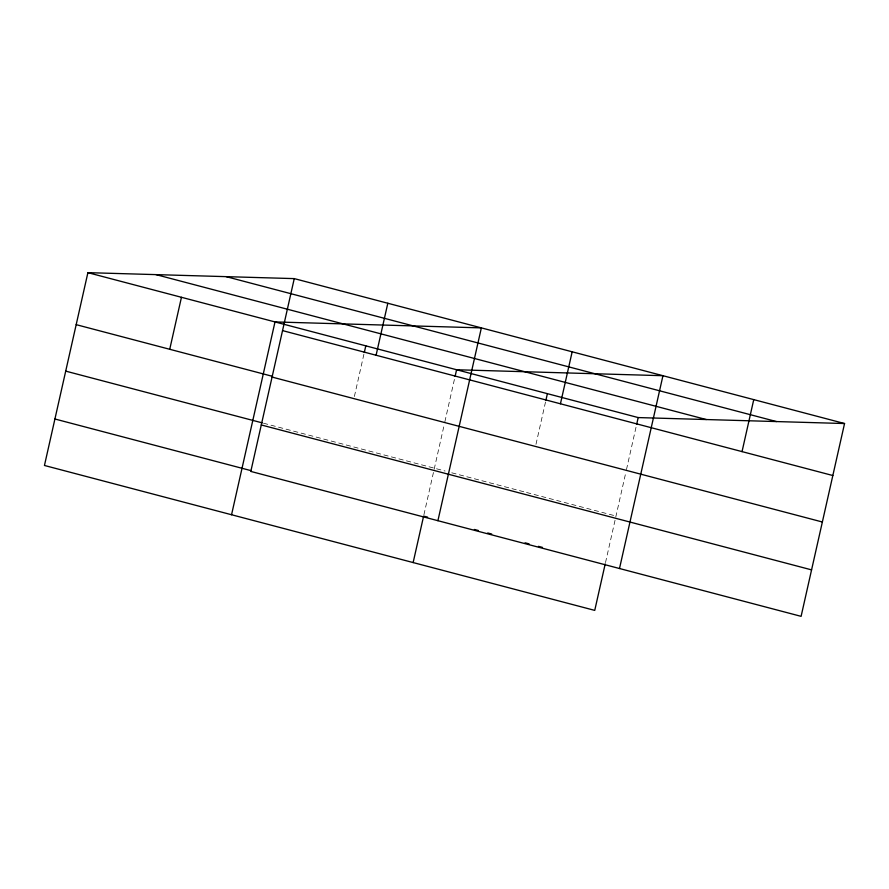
<?xml version="1.0" encoding="UTF-8"?>
<svg xmlns="http://www.w3.org/2000/svg" width="889" height="889" viewBox="0 0 889 889"><rect width="100%" height="100%" fill="white"/><g stroke="black" fill="none" stroke-linecap="round" stroke-linejoin="round"><path stroke-width="0.67" stroke-dasharray="4.45 3.33" d="M354.378 396.505L363.99 353.844M423.92 514.764L444.278 424.397M444.878 421.742L454.79 377.747M535.978 444.322L545.59 401.661M605.509 562.593L625.878 472.226M626.478 469.57L636.391 425.575M263.488 423.208L445.089 471.026M451.768 472.792L525.199 492.128M526.544 492.484L615.999 516.042"/><path stroke-width="1.33" d="M294.259 278.613L250.809 471.426L801.1 616.344L844.55 423.531L294.259 278.613L87.9 272.656L44.45 465.469L594.741 610.387L605.209 563.915M169.732 349.288L181.456 297.293M231.551 514.742L275.001 321.929L481.36 327.885L437.91 520.698M364.301 352.511L365.801 345.843M376.091 355.244L387.815 303.249M413.141 562.57L423.62 516.098L427.62 517.154M455.09 376.414L456.59 369.757L662.95 375.703L619.5 568.516M545.89 400.328L547.391 393.66M560.437 403.784L572.16 351.8M636.691 424.242L638.191 417.574L844.55 423.531M742.037 451.612L753.75 399.617M226.162 276.646L776.453 421.564M155.997 274.623L706.288 419.541M87.9 272.656L638.191 417.574M282.546 330.608L832.837 475.526M76.187 324.652L272.634 376.38M272.067 377.069L822.358 521.999M65.708 371.124L262.155 422.853M261.277 424.953L811.568 569.871M54.918 418.997L251.365 470.737M474.359 529.455L478.36 530.511M487.705 532.978L491.717 534.033M525.099 542.823L529.099 543.879M538.445 546.335L542.457 547.391"/></g></svg>
